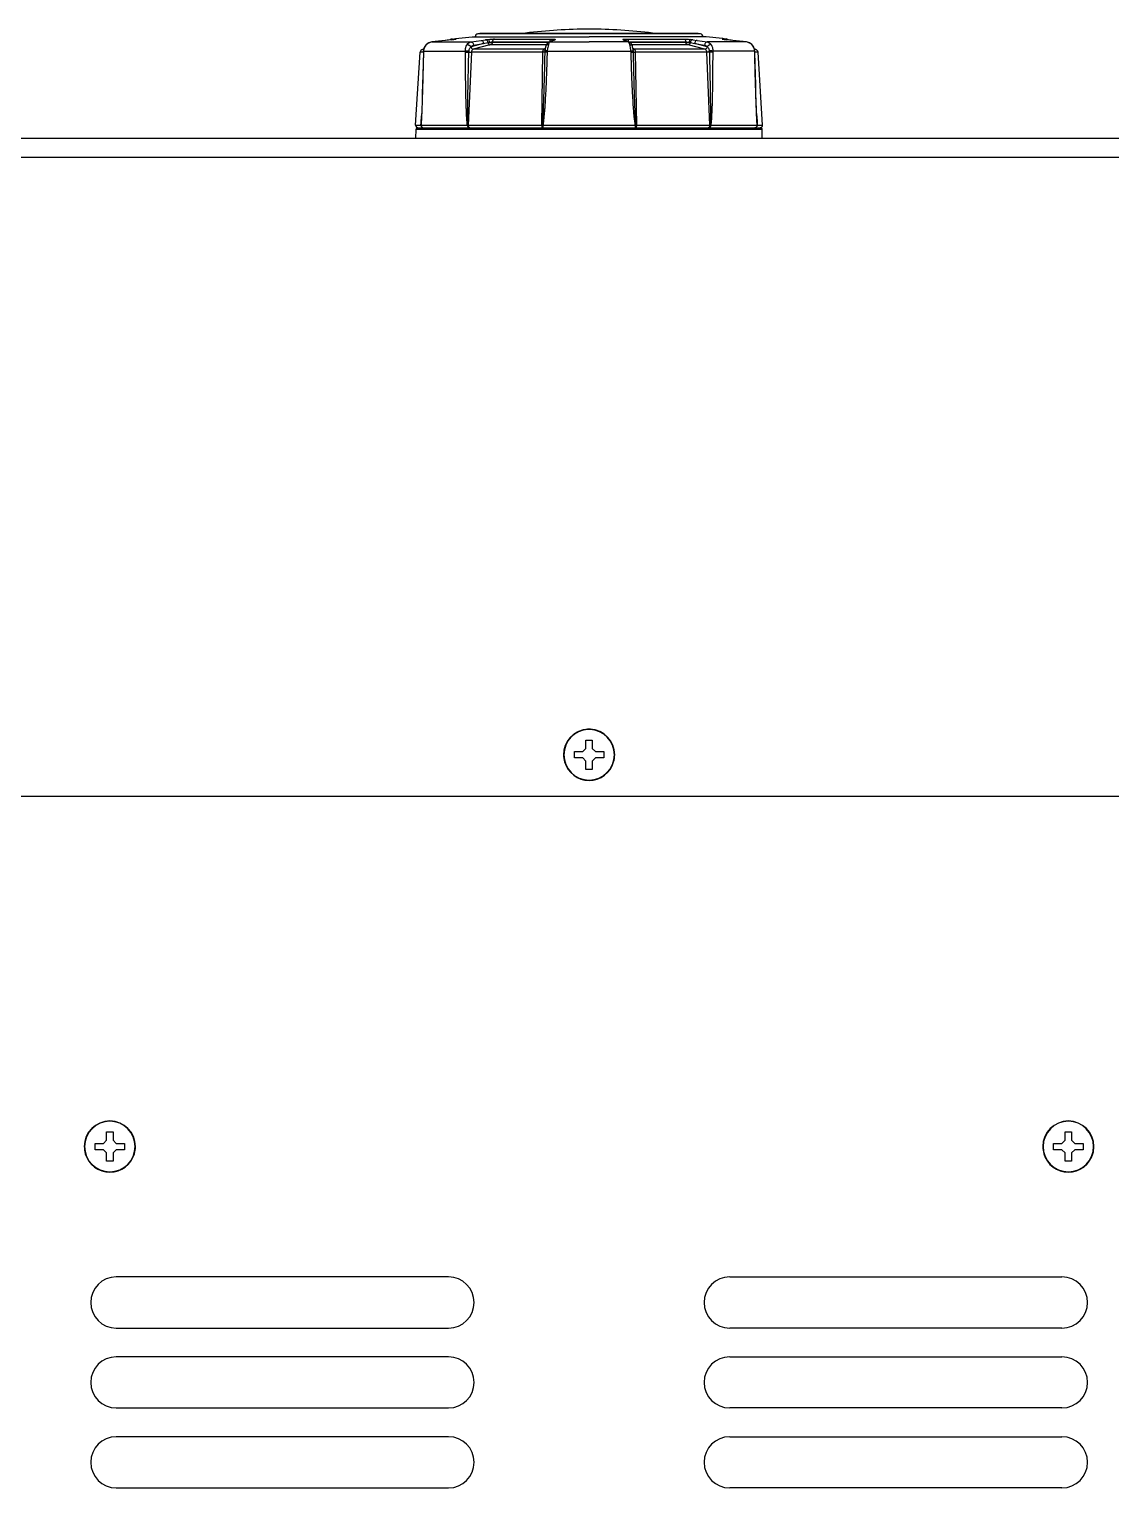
# Model space of a CAD drawing. Header units: millimetres. Extents: x -1584 to 3730, y -1918 to 2655.
# Drawn here: x 407.9 to 577.2, y 2405.6 to 2633.8 of the extents above; entities that cross this region are included whole.
import ezdxf

# ---------------------------------------------------------------- set-up
doc = ezdxf.new("R2010")
doc.units = ezdxf.units.MM
doc.header["$LTSCALE"] = 65.395
doc.layers.get('0').update_dxf_attribs({"linetype": 'CONTINUOUS'})
doc.layers.add('ASSI', color=7, linetype='CONTINUOUS')
doc.layers.add('GEOM', color=7, linetype='CONTINUOUS')

msp = doc.modelspace()

# ---------------------------------------------------------------- linework, layer by layer
at = {"linetype": 'Continuous'}
for p, q in [((495.06, 2522.59), (496.06, 2522.59)), ((495.06, 2522.32), (495.06, 2522.59)), ((495.06, 2521.81), (495.06, 2522.32)), ((496.06, 2522.59), (496.06, 2522.32)), ((496.06, 2522.32), (496.06, 2521.81)), ((493.26, 2520.29), (493.26, 2520.79)), ((493.26, 2520.79), (493.54, 2520.79)), ((493.26, 2519.79), (493.26, 2520.29)), ((493.54, 2519.79), (493.26, 2519.79)), ((493.54, 2520.79), (494.04, 2520.79)), ((494.04, 2519.79), (493.54, 2519.79)), ((494.04, 2520.79), (494.56, 2520.79)), ((494.56, 2519.79), (494.04, 2519.79)), ((494.56, 2520.79), (495.06, 2521.29)), ((495.06, 2519.29), (494.56, 2519.79)), ((495.06, 2521.29), (495.06, 2521.81)), ((496.06, 2521.81), (496.06, 2521.29)), ((496.06, 2521.29), (496.56, 2520.79)), ((496.56, 2519.79), (496.06, 2519.29)), ((496.56, 2520.79), (497.08, 2520.79)), ((497.08, 2519.79), (496.56, 2519.79)), ((497.08, 2520.79), (497.58, 2520.79)), ((497.58, 2519.79), (497.08, 2519.79)), ((497.58, 2520.79), (497.86, 2520.79)), ((497.86, 2519.79), (497.58, 2519.79)), ((497.86, 2520.79), (497.86, 2520.29)), ((497.86, 2520.29), (497.86, 2519.79)), ((495.06, 2518.78), (495.06, 2519.29)), ((495.06, 2518.27), (495.06, 2518.78)), ((495.06, 2517.99), (495.06, 2518.27)), ((496.06, 2517.99), (495.06, 2517.99)), ((496.06, 2519.29), (496.06, 2518.78)), ((496.06, 2518.78), (496.06, 2518.27)), ((496.06, 2518.27), (496.06, 2517.99)), ((420.06, 2461.29), (421.06, 2461.29)), ((420.06, 2460.51), (420.06, 2461.29)), ((420.06, 2459.99), (420.06, 2460.51)), ((421.06, 2461.29), (421.06, 2460.51)), ((421.06, 2460.51), (421.06, 2459.99)), ((570.06, 2461.29), (571.06, 2461.29)), ((570.06, 2460.51), (570.06, 2461.29)), ((570.06, 2459.99), (570.06, 2460.51)), ((571.06, 2461.29), (571.06, 2460.51)), ((571.06, 2460.51), (571.06, 2459.99)), ((418.26, 2458.99), (418.26, 2459.49)), ((418.26, 2459.49), (419.04, 2459.49)), ((418.26, 2458.49), (418.26, 2458.99)), ((419.04, 2458.49), (418.26, 2458.49)), ((419.04, 2459.49), (419.56, 2459.49)), ((419.56, 2458.49), (419.04, 2458.49)), ((419.56, 2459.49), (420.06, 2459.99)), ((420.06, 2457.99), (419.56, 2458.49)), ((420.06, 2457.48), (420.06, 2457.99)), ((421.06, 2459.99), (421.56, 2459.49)), ((421.56, 2458.49), (421.06, 2457.99)), ((421.06, 2457.99), (421.06, 2457.48)), ((421.56, 2459.49), (422.08, 2459.49)), ((422.08, 2458.49), (421.56, 2458.49)), ((422.08, 2459.49), (422.86, 2459.49)), ((422.86, 2458.49), (422.08, 2458.49)), ((422.86, 2459.49), (422.86, 2458.99)), ((422.86, 2458.99), (422.86, 2458.49)), ((568.26, 2458.99), (568.26, 2459.49)), ((568.26, 2459.49), (569.04, 2459.49)), ((568.26, 2458.49), (568.26, 2458.99)), ((569.04, 2458.49), (568.26, 2458.49)), ((569.04, 2459.49), (569.56, 2459.49)), ((569.56, 2458.49), (569.04, 2458.49)), ((569.56, 2459.49), (570.06, 2459.99)), ((570.06, 2457.99), (569.56, 2458.49)), ((570.06, 2457.48), (570.06, 2457.99)), ((571.06, 2459.99), (571.56, 2459.49)), ((571.56, 2458.49), (571.06, 2457.99)), ((571.06, 2457.99), (571.06, 2457.48)), ((571.56, 2459.49), (572.08, 2459.49)), ((572.08, 2458.49), (571.56, 2458.49)), ((572.08, 2459.49), (572.86, 2459.49)), ((572.86, 2458.49), (572.08, 2458.49)), ((572.86, 2459.49), (572.86, 2458.99)), ((572.86, 2458.99), (572.86, 2458.49)), ((420.06, 2456.69), (420.06, 2457.48)), ((421.06, 2456.69), (420.06, 2456.69)), ((421.06, 2457.48), (421.06, 2456.69)), ((570.06, 2456.69), (570.06, 2457.48)), ((571.06, 2456.69), (570.06, 2456.69)), ((571.06, 2457.48), (571.06, 2456.69))]:
    msp.add_line(p, q, dxfattribs=at)
at = {"layer": 'ASSI', "linetype": 'Continuous'}
for p, q in [((478.15, 2633.08), (478.46, 2633.12)), ((512.97, 2633.08), (512.65, 2633.12))]:
    msp.add_line(p, q, dxfattribs=at)
for centre, radius, start, end in [((495.56, 2553.82), 80, 90, 97.1336), ((495.56, 2553.82), 80, 82.8664, 90), ((495.56, 2520.29), 4, 92.25, 180), ((495.56, 2520.29), 4, 96.9231, 180), ((495.56, 2520.29), 3.95, 92.1565, 180), ((495.56, 2520.29), 4, 83.0769, 96.9231), ((495.56, 2520.29), 4, 87.75, 92.25), ((495.56, 2520.29), 3.95, 87.8435, 92.1565), ((495.56, 2520.29), 3.95, 0, 87.8435), ((495.56, 2520.29), 4, 0, 87.75), ((495.56, 2520.29), 4, 0, 83.0769), ((495.56, 2520.29), 4, 180, 196.2728), ((495.56, 2520.29), 4, 180, 196.2728), ((495.56, 2520.29), 4, 180, 196.3063), ((495.56, 2520.29), 3.95, 180, 360), ((495.56, 2520.29), 4, 343.7272, 360), ((495.56, 2520.29), 4, 343.7272, 360), ((495.56, 2520.29), 4, 343.6937, 360), ((495.56, 2520.29), 4, 196.2728, 343.7272), ((495.56, 2520.29), 4, 196.2728, 343.7272), ((495.56, 2520.29), 4, 196.3063, 343.6937), ((420.56, 2458.99), 4, 0, 180), ((420.56, 2458.99), 4, 0, 180), ((420.56, 2458.99), 4, 0, 180), ((420.56, 2458.99), 3.95, 0, 180), ((570.56, 2458.99), 4, 0, 180), ((570.56, 2458.99), 4, 0, 180), ((570.56, 2458.99), 4, 0, 180), ((570.56, 2458.99), 3.95, 0, 180), ((420.56, 2458.99), 4, 180, 196.2728), ((420.56, 2458.99), 4, 180, 196.3063), ((420.56, 2458.99), 3.95, 180, 360), ((420.56, 2458.99), 4, 343.7272, 360), ((420.56, 2458.99), 4, 343.6937, 360), ((570.56, 2458.99), 4, 180, 196.2728), ((570.56, 2458.99), 4, 180, 196.3063), ((570.56, 2458.99), 3.95, 180, 360), ((570.56, 2458.99), 4, 343.7272, 360), ((570.56, 2458.99), 4, 343.6937, 360), ((420.56, 2458.99), 4, 196.2728, 343.7272), ((420.56, 2458.99), 4, 196.3063, 343.6937), ((570.56, 2458.99), 4, 196.2728, 343.7272), ((570.56, 2458.99), 4, 196.3063, 343.6937)]:
    msp.add_arc(centre, radius, start, end, dxfattribs=at)
at = {"layer": 'GEOM', "linetype": 'Continuous'}
for p, q in [((470.48, 2631.67), (470.3, 2631.58)), ((473.06, 2632.07), (470.93, 2631.82)), ((473.07, 2632.07), (470.93, 2631.82)), ((470.93, 2631.82), (470.93, 2631.82)), ((470.93, 2631.82), (470.93, 2631.82)), ((470.93, 2631.82), (477.08, 2631.82)), ((473.06, 2632.07), (473.06, 2632.07)), ((473.07, 2632.07), (473.06, 2632.07)), ((474.01, 2632.17), (473.07, 2632.07)), ((474, 2632.17), (474, 2632.17)), ((474.01, 2632.17), (474, 2632.17)), ((474.1, 2632.28), (474.4, 2632.32)), ((474.1, 2632.28), (474.25, 2632.28)), ((474.25, 2632.28), (474.41, 2632.28)), ((474.41, 2632.22), (474.35, 2632.22)), ((474.4, 2632.32), (474.65, 2632.34)), ((474.41, 2632.28), (474.66, 2632.28)), ((474.43, 2632.23), (474.41, 2632.22)), ((474.43, 2632.23), (474.41, 2632.22)), ((474.43, 2632.23), (474.41, 2632.22)), ((474.41, 2632.22), (474.41, 2632.22)), ((474.65, 2632.26), (474.64, 2632.26)), ((474.65, 2632.34), (477.26, 2632.63)), ((474.66, 2632.28), (474.71, 2632.28)), ((477.08, 2631.82), (478.65, 2632.07)), ((479.04, 2631.57), (477.1, 2631.06)), ((477.26, 2632.63), (477.54, 2632.63)), ((477.48, 2631.32), (479.04, 2631.57)), ((477.54, 2632.63), (477.58, 2632.63)), ((477.58, 2632.63), (477.71, 2632.63)), ((477.71, 2632.63), (477.72, 2632.63)), ((477.72, 2632.63), (495.56, 2632.63)), ((478.36, 2633.08), (478.15, 2633.08)), ((478.46, 2633.08), (478.36, 2633.08)), ((478.46, 2633.12), (478.58, 2633.12)), ((478.67, 2633.12), (478.46, 2633.12)), ((478.58, 2633.08), (478.46, 2633.08)), ((478.79, 2633.12), (478.58, 2633.12)), ((478.58, 2633.12), (478.79, 2633.12)), ((478.63, 2633.08), (478.58, 2633.08)), ((478.73, 2633.08), (478.63, 2633.08)), ((478.65, 2632.07), (479.34, 2632.17)), ((478.73, 2633.12), (478.67, 2633.12)), ((478.78, 2633.12), (478.73, 2633.12)), ((478.78, 2633.08), (478.73, 2633.08)), ((495.56, 2633.12), (478.78, 2633.12)), ((495.56, 2633.08), (478.78, 2633.08)), ((495.56, 2633.12), (478.79, 2633.12)), ((478.79, 2633.12), (495.56, 2633.12)), ((479.04, 2631.57), (479.72, 2631.72)), ((480.42, 2631.82), (489.23, 2631.82)), ((480.42, 2631.82), (480.42, 2631.74)), ((489.16, 2631.74), (480.42, 2631.74)), ((480.73, 2632.28), (489.54, 2632.28)), ((489.39, 2631.86), (489.23, 2631.78)), ((489.41, 2631.82), (489.23, 2631.78)), ((489.23, 2631.82), (489.31, 2631.82)), ((489.23, 2631.78), (489.23, 2631.78)), ((489.8, 2632.03), (489.39, 2631.86)), ((489.7, 2631.94), (489.41, 2631.82)), ((489.41, 2631.82), (495.56, 2631.82)), ((489.81, 2631.99), (489.7, 2631.94)), ((489.98, 2632.07), (489.8, 2632.03)), ((489.87, 2632.06), (489.8, 2632.03)), ((489.8, 2632.03), (489.8, 2632.03)), ((489.98, 2632.07), (489.81, 2631.99)), ((489.97, 2632.1), (489.87, 2632.06)), ((490.23, 2632.17), (490.04, 2632.13)), ((490.04, 2632.13), (490.04, 2632.13)), ((495.56, 2633.12), (512.32, 2633.12)), ((512.32, 2633.12), (495.56, 2633.12)), ((512.34, 2633.12), (495.56, 2633.12)), ((512.34, 2633.08), (495.56, 2633.08)), ((513.4, 2632.63), (495.56, 2632.63)), ((501.71, 2631.82), (495.56, 2631.82)), ((500.89, 2632.17), (501.07, 2632.13)), ((501.15, 2632.1), (501.07, 2632.13)), ((501.07, 2632.13), (501.07, 2632.13)), ((501.14, 2632.07), (501.32, 2632.03)), ((501.3, 2631.99), (501.14, 2632.07)), ((501.42, 2631.94), (501.3, 2631.99)), ((501.72, 2631.86), (501.32, 2632.03)), ((501.32, 2632.03), (501.32, 2632.03)), ((501.71, 2631.82), (501.42, 2631.94)), ((501.57, 2632.28), (510.39, 2632.28)), ((501.71, 2631.82), (501.89, 2631.78)), ((501.89, 2631.78), (501.72, 2631.86)), ((501.81, 2631.82), (501.89, 2631.82)), ((501.89, 2631.82), (510.7, 2631.82)), ((501.89, 2631.78), (501.89, 2631.78)), ((510.7, 2631.74), (501.96, 2631.74)), ((510.7, 2631.74), (510.7, 2631.82)), ((511.39, 2631.72), (512.08, 2631.57)), ((511.78, 2632.17), (512.47, 2632.07)), ((512.08, 2631.57), (513.64, 2631.32)), ((514.02, 2631.06), (512.08, 2631.57)), ((512.32, 2633.12), (512.49, 2633.12)), ((512.53, 2633.12), (512.32, 2633.12)), ((512.38, 2633.12), (512.34, 2633.12)), ((512.38, 2633.08), (512.34, 2633.08)), ((512.44, 2633.12), (512.38, 2633.12)), ((512.49, 2633.08), (512.38, 2633.08)), ((512.65, 2633.12), (512.44, 2633.12)), ((512.47, 2632.07), (514.03, 2631.82)), ((512.49, 2633.12), (512.53, 2633.12)), ((512.53, 2633.08), (512.49, 2633.08)), ((512.65, 2633.12), (512.53, 2633.12)), ((512.65, 2633.08), (512.53, 2633.08)), ((512.97, 2633.08), (512.65, 2633.08)), ((513.41, 2632.63), (513.4, 2632.63)), ((513.54, 2632.63), (513.41, 2632.63)), ((513.58, 2632.63), (513.54, 2632.63)), ((513.86, 2632.63), (513.58, 2632.63)), ((516.41, 2632.35), (513.86, 2632.63)), ((520.18, 2631.82), (514.03, 2631.82)), ((516.4, 2632.28), (516.46, 2632.28)), ((516.47, 2632.34), (516.41, 2632.35)), ((516.46, 2632.28), (516.71, 2632.28)), ((516.47, 2632.26), (516.46, 2632.26)), ((516.72, 2632.32), (516.47, 2632.34)), ((516.55, 2632.25), (516.51, 2632.25)), ((516.53, 2632.25), (516.51, 2632.25)), ((516.61, 2632.24), (516.55, 2632.25)), ((516.69, 2632.23), (516.71, 2632.22)), ((516.7, 2632.22), (516.69, 2632.23)), ((516.71, 2632.28), (516.86, 2632.28)), ((516.78, 2632.21), (516.71, 2632.22)), ((516.71, 2632.22), (516.71, 2632.22)), ((517.02, 2632.28), (516.72, 2632.32)), ((516.86, 2632.28), (517.02, 2632.28)), ((517.11, 2632.17), (517.11, 2632.17)), ((517.11, 2632.17), (517.11, 2632.17)), ((518.05, 2632.07), (517.11, 2632.17)), ((518.05, 2632.07), (518.05, 2632.07)), ((520.19, 2631.82), (518.05, 2632.07)), ((518.05, 2632.07), (518.05, 2632.07)), ((520.18, 2631.82), (518.05, 2632.07)), ((520.18, 2631.82), (520.19, 2631.82)), ((520.19, 2631.82), (520.19, 2631.82)), ((521.04, 2631.4), (520.82, 2631.58)), ((468.41, 2618.82), (469.11, 2630.2)), ((469.52, 2630.2), (469.11, 2630.2)), ((469.52, 2630.67), (469.69, 2630.7)), ((469.68, 2630.67), (469.52, 2630.67)), ((469.62, 2630.2), (469.52, 2630.2)), ((469.63, 2630.37), (469.62, 2630.24)), ((469.62, 2630.24), (469.62, 2630.22)), ((469.62, 2630.22), (469.62, 2630.22)), ((469.64, 2630.21), (469.62, 2630.22)), ((469.63, 2630.41), (469.63, 2630.41)), ((469.63, 2630.41), (469.63, 2630.37)), ((469.65, 2630.39), (469.63, 2630.41)), ((469.65, 2630.39), (476.21, 2630.39)), ((469.85, 2631.09), (469.77, 2630.95)), ((470.08, 2631.4), (469.95, 2631.25)), ((470.09, 2631.42), (470.08, 2631.4)), ((470.1, 2631.41), (470.08, 2631.4)), ((470.08, 2631.4), (470.08, 2631.4)), ((477.14, 2630.2), (476.64, 2618.82)), ((488.33, 2630.2), (477.14, 2630.2)), ((480.05, 2631.35), (477.43, 2630.67)), ((488.43, 2630.67), (477.43, 2630.67)), ((488.86, 2631.37), (480.19, 2631.37)), ((488.15, 2618.82), (488.33, 2630.2)), ((488.43, 2630.67), (488.58, 2630.77)), ((488.58, 2630.77), (488.61, 2630.79)), ((488.61, 2630.79), (488.66, 2630.83)), ((488.67, 2630.66), (488.63, 2630.46)), ((488.65, 2630.73), (488.65, 2630.73)), ((488.66, 2630.83), (488.71, 2630.87)), ((488.67, 2630.66), (488.67, 2630.66)), ((488.79, 2631.18), (488.79, 2631.18)), ((489, 2630.39), (502.12, 2630.39)), ((510.92, 2631.37), (502.26, 2631.37)), ((502.33, 2631.18), (502.33, 2631.18)), ((502.4, 2630.87), (502.44, 2630.84)), ((502.42, 2630.78), (502.41, 2630.8)), ((502.42, 2630.78), (502.42, 2630.8)), ((502.43, 2630.77), (502.42, 2630.78)), ((502.47, 2630.73), (502.42, 2630.78)), ((502.45, 2630.66), (502.43, 2630.77)), ((502.44, 2630.84), (502.51, 2630.79)), ((502.45, 2630.66), (502.45, 2630.66)), ((502.48, 2630.46), (502.45, 2630.66)), ((502.47, 2630.73), (502.47, 2630.73)), ((502.51, 2630.79), (502.53, 2630.77)), ((502.53, 2630.77), (502.68, 2630.67)), ((513.69, 2630.67), (502.68, 2630.67)), ((502.78, 2630.2), (502.96, 2618.82)), ((513.98, 2630.2), (502.78, 2630.2)), ((513.69, 2630.67), (511.07, 2631.35)), ((514.47, 2618.82), (513.98, 2630.2)), ((521.47, 2630.39), (514.91, 2630.39)), ((521.04, 2631.4), (521.02, 2631.42)), ((521.02, 2631.41), (521.04, 2631.4)), ((521.04, 2631.4), (521.04, 2631.4)), ((521.18, 2631.24), (521.04, 2631.4)), ((521.04, 2631.4), (521.04, 2631.4)), ((521.27, 2631.09), (521.17, 2631.24)), ((521.43, 2630.7), (521.4, 2630.78)), ((521.6, 2630.67), (521.43, 2630.7)), ((521.6, 2630.67), (521.44, 2630.67)), ((521.47, 2630.39), (521.48, 2630.41)), ((521.47, 2630.21), (521.49, 2630.22)), ((521.49, 2630.39), (521.48, 2630.41)), ((521.48, 2630.41), (521.48, 2630.41)), ((521.49, 2630.36), (521.49, 2630.39)), ((521.49, 2630.22), (521.49, 2630.36)), ((521.49, 2630.22), (521.49, 2630.22)), ((521.63, 2630.2), (521.49, 2630.2)), ((522.01, 2630.2), (521.63, 2630.2)), ((522.7, 2618.82), (522.01, 2630.2)), ((469.26, 2619.17), (469.32, 2620.26)), ((521.79, 2620.26), (521.86, 2619.17)), ((468.41, 2618.82), (469.24, 2618.82)), ((468.45, 2616.74), (468.48, 2618.2)), ((468.48, 2618.2), (495.56, 2618.2)), ((468.68, 2618.39), (468.81, 2618.39)), ((468.68, 2618.39), (468.81, 2618.39)), ((468.81, 2618.39), (468.84, 2618.39)), ((468.81, 2618.39), (468.84, 2618.39)), ((468.84, 2618.39), (469.63, 2618.39)), ((468.84, 2618.39), (469.63, 2618.39)), ((469.24, 2618.82), (469.26, 2619.17)), ((469.26, 2618.8), (476.51, 2618.8)), ((469.63, 2618.39), (469.65, 2618.39)), ((469.63, 2618.39), (469.65, 2618.39)), ((469.65, 2618.39), (469.65, 2618.39)), ((469.65, 2618.39), (476.79, 2618.39)), ((469.65, 2618.39), (469.65, 2618.39)), ((469.65, 2618.39), (476.79, 2618.39)), ((476.64, 2618.82), (488.15, 2618.82)), ((476.79, 2618.39), (476.81, 2618.39)), ((476.79, 2618.39), (476.81, 2618.39)), ((476.81, 2618.39), (476.92, 2618.39)), ((476.81, 2618.39), (476.92, 2618.39)), ((476.92, 2618.39), (488.26, 2618.39)), ((476.92, 2618.39), (477.58, 2618.39)), ((477.58, 2618.39), (477.71, 2618.39)), ((477.71, 2618.39), (488.11, 2618.39)), ((488.11, 2618.39), (488.26, 2618.39)), ((488.26, 2618.39), (488.4, 2618.39)), ((488.26, 2618.39), (488.4, 2618.39)), ((488.31, 2618.8), (502.81, 2618.8)), ((488.4, 2618.39), (488.42, 2618.39)), ((488.4, 2618.39), (488.42, 2618.39)), ((488.42, 2618.39), (502.7, 2618.39)), ((488.42, 2618.39), (494.11, 2618.39)), ((494.11, 2618.39), (495.56, 2618.39)), ((495.56, 2618.39), (497.01, 2618.39)), ((495.56, 2618.2), (522.64, 2618.2)), ((497.01, 2618.39), (502.7, 2618.39)), ((502.7, 2618.39), (502.72, 2618.39)), ((502.7, 2618.39), (502.72, 2618.39)), ((502.72, 2618.39), (502.86, 2618.39)), ((502.72, 2618.39), (502.86, 2618.39)), ((502.86, 2618.39), (514.19, 2618.39)), ((502.86, 2618.39), (503.01, 2618.39)), ((502.96, 2618.82), (514.47, 2618.82)), ((503.01, 2618.39), (513.41, 2618.39)), ((513.41, 2618.39), (513.54, 2618.39)), ((513.54, 2618.39), (514.19, 2618.39)), ((514.19, 2618.39), (514.31, 2618.39)), ((514.19, 2618.39), (514.31, 2618.39)), ((514.31, 2618.39), (514.32, 2618.39)), ((514.31, 2618.39), (514.32, 2618.39)), ((514.32, 2618.39), (521.47, 2618.39)), ((514.32, 2618.39), (521.47, 2618.39)), ((514.6, 2618.8), (521.85, 2618.8)), ((521.47, 2618.39), (521.47, 2618.39)), ((521.47, 2618.39), (521.49, 2618.39)), ((521.47, 2618.39), (521.47, 2618.39)), ((521.47, 2618.39), (521.49, 2618.39)), ((521.49, 2618.39), (522.07, 2618.39)), ((521.49, 2618.39), (522.07, 2618.39)), ((521.86, 2619.17), (521.88, 2618.82)), ((521.88, 2618.82), (522.7, 2618.82)), ((522.07, 2618.39), (522.27, 2618.39)), ((522.07, 2618.39), (522.27, 2618.39)), ((522.27, 2618.39), (522.31, 2618.39)), ((522.27, 2618.39), (522.31, 2618.39)), ((522.31, 2618.39), (522.39, 2618.39)), ((522.31, 2618.39), (522.44, 2618.39)), ((522.39, 2618.39), (522.35, 2618.39)), ((522.66, 2616.74), (522.64, 2618.2)), ((731.34, 2616.74), (259.78, 2616.74)), ((731.34, 2613.76), (259.78, 2613.76)), ((137.4, 2513.79), (853.72, 2513.79)), ((473.56, 2438.59), (421.56, 2438.59)), ((517.56, 2438.59), (569.56, 2438.59)), ((421.56, 2430.59), (473.56, 2430.59)), ((569.56, 2430.59), (517.56, 2430.59)), ((473.56, 2426.09), (421.56, 2426.09)), ((517.56, 2426.09), (569.56, 2426.09)), ((421.56, 2418.09), (473.56, 2418.09)), ((569.56, 2418.09), (517.56, 2418.09)), ((473.56, 2413.59), (421.56, 2413.59)), ((517.56, 2413.59), (569.56, 2413.59)), ((421.56, 2405.59), (473.56, 2405.59)), ((569.56, 2405.59), (517.56, 2405.59))]:
    msp.add_line(p, q, dxfattribs=at)
for points in [[(470.93, 2631.82), (470.67, 2631.76), (470.3, 2631.59), (470.09, 2631.42)], [(474, 2632.17), (473.74, 2632.14), (473.35, 2632.1), (473.06, 2632.07)], [(474.35, 2632.22), (474.11, 2632.19), (474, 2632.17)], [(474.57, 2632.25), (474.51, 2632.24), (474.44, 2632.23), (474.43, 2632.23)], [(474.66, 2632.26), (474.66, 2632.26), (474.64, 2632.26), (474.61, 2632.25), (474.57, 2632.25)], [(474.64, 2632.26), (474.63, 2632.26), (474.62, 2632.26)], [(474.65, 2632.26), (474.66, 2632.26), (474.66, 2632.26)], [(489.23, 2631.78), (489.06, 2631.68), (488.93, 2631.52), (488.84, 2631.33), (488.79, 2631.18)], [(490.04, 2632.13), (489.97, 2632.1), (489.97, 2632.1)], [(501.32, 2632.03), (501.25, 2632.06), (501.15, 2632.1)], [(502.33, 2631.18), (502.28, 2631.33), (502.19, 2631.51), (502.06, 2631.67), (501.89, 2631.78)], [(516.51, 2632.25), (516.48, 2632.26), (516.46, 2632.26)], [(516.71, 2632.22), (516.68, 2632.23), (516.61, 2632.24)], [(517.11, 2632.17), (517.02, 2632.18), (516.78, 2632.21)], [(518.05, 2632.07), (517.78, 2632.1), (517.39, 2632.14), (517.11, 2632.17)], [(521.02, 2631.42), (520.83, 2631.58), (520.46, 2631.76), (520.19, 2631.82)], [(520.82, 2631.58), (520.82, 2631.59), (520.64, 2631.67)], [(469.62, 2630.22), (469.58, 2628.38), (469.53, 2626.67), (469.49, 2625.15), (469.45, 2623.76), (469.41, 2622.48), (469.36, 2621.26), (469.32, 2620.07), (469.27, 2619.17)], [(469.95, 2631.25), (469.77, 2630.95), (469.66, 2630.63), (469.63, 2630.41)], [(469.77, 2630.95), (469.77, 2630.94), (469.71, 2630.78)], [(488.69, 2630.78), (488.66, 2630.75), (488.65, 2630.73)], [(488.69, 2630.77), (488.69, 2630.77), (488.67, 2630.66)], [(488.79, 2631.18), (488.75, 2631.03), (488.69, 2630.77)], [(488.7, 2630.77), (488.71, 2630.79), (488.7, 2630.79), (488.69, 2630.78)], [(502.42, 2630.8), (502.37, 2631.03), (502.33, 2631.18)], [(521.17, 2631.24), (521.17, 2631.25), (521.04, 2631.4)], [(521.48, 2630.41), (521.46, 2630.62), (521.35, 2630.94), (521.18, 2631.24)], [(521.35, 2630.95), (521.35, 2630.95), (521.27, 2631.09)], [(521.85, 2619.17), (521.8, 2620.07), (521.75, 2621.26), (521.71, 2622.47), (521.67, 2623.76), (521.63, 2625.14), (521.58, 2626.67), (521.54, 2628.38), (521.49, 2630.22)]]:
    msp.add_lwpolyline(points, dxfattribs=at)
for centre, radius, start, end in [((471.12, 2630.4), 1.43, 122.8366, 135.3918), ((471.1, 2630.43), 1.4, 109.0707, 122.796), ((471.09, 2630.45), 1.38, 96.6125, 109.0187), ((474.16, 2631.79), 0.5, 116.3525, 132.3729), ((474.16, 2631.79), 0.5, 96.339, 116.3525), ((471.18, 2656.78), 24.77, 276.5501, 277.0696), ((472.17, 2648.89), 16.81, 277.0371, 277.662), ((474.77, 2631.81), 0.476, 96.582, 109.1746), ((478.21, 2632.58), 0.5, 97, 173.8665), ((480.52, 2678.54), 46.8, 269.2737, 269.8709), ((476.46, 2663.58), 34.29, 293.22, 293.4477), ((476.78, 2662.85), 33.5, 293.4491, 293.6811), ((514.34, 2662.85), 33.5, 246.3189, 246.5509), ((514.66, 2663.58), 34.29, 246.5523, 246.78), ((510.53, 2686.52), 54.78, 270.1727, 270.6829), ((512.91, 2632.58), 0.5, 6.1335, 83), ((516.35, 2631.81), 0.476, 70.8506, 83.4182), ((518.95, 2648.91), 16.83, 262.3474, 262.7373), ((519.98, 2657.17), 25.16, 262.7731, 263.4402), ((516.96, 2631.79), 0.5, 63.6475, 83.661), ((516.96, 2631.79), 0.5, 47.6271, 63.6475), ((520.02, 2630.45), 1.38, 70.7112, 83.3865), ((520.02, 2630.43), 1.4, 56.9827, 70.6584), ((520, 2630.4), 1.43, 44.6086, 56.9445), ((469.61, 2630.17), 0.5, 100.5, 176.5), ((473.43, 2630.12), 3.78, 177.3126, 178.5793), ((471.15, 2630.31), 1.5, 176.4608, 177.2024), ((474.69, 2630.06), 5.05, 176.2715, 177.2923), ((471.16, 2630.36), 1.49, 135.3886, 136.0392), ((478.67, 2630.16), 1.94, 171.1461, 178.2413), ((477.22, 2630.6), 0.477, 104.687, 107.496), ((488.44, 2631.03), 0.36, 293.3953, 302.5576), ((490.83, 2630.17), 2.22, 172.701, 178.8839), ((488.44, 2631.03), 0.362, 302.5557, 305.6099), ((502.68, 2631.03), 0.362, 234.3906, 237.3393), ((500.29, 2630.18), 2.21, 1.1093, 7.3062), ((502.68, 2631.03), 0.36, 237.3375, 246.6044), ((513.9, 2630.6), 0.477, 72.5045, 75.3145), ((512.45, 2630.16), 1.93, 1.7515, 8.862), ((519.95, 2630.36), 1.5, 43.9553, 44.6058), ((519.97, 2630.31), 1.5, 2.798, 3.5434), ((516.36, 2630.06), 5.11, 2.757, 3.7233), ((517.69, 2630.12), 3.79, 1.4209, 2.7431), ((521.51, 2630.17), 0.5, 3.5, 79.5), ((468.81, 2618.79), 0.4, 176.5, 232.6), ((468.68, 2618.19), 0.2, 90, 179.16), ((468.81, 2618.79), 0.4, 232.6, 251.3), ((468.81, 2618.79), 0.4, 251.3, 270), ((421.94, 2621.9), 47.41, 356.2749, 356.6463), ((469.65, 2618.76), 0.369, 266.1248, 269.9928), ((476.65, 2614.51), 4.31, 90.0975, 90.8485), ((476.81, 2618.52), 0.122, 263.6083, 269.9812), ((476.94, 2618.63), 0.238, 238.2278, 239.9982), ((488.15, 2613.35), 5.47, 89.2508, 89.9608), ((490.07, 2628.61), 9.96, 259.2993, 259.8157), ((501.07, 2628.46), 9.81, 280.18, 280.7042), ((502.97, 2613.35), 5.47, 90.0395, 90.7491), ((514.18, 2618.63), 0.238, 300.0018, 301.7723), ((514.31, 2618.52), 0.122, 270.0198, 276.3934), ((514.47, 2614.51), 4.31, 89.1514, 89.9029), ((521.47, 2618.76), 0.369, 270.0072, 273.8752), ((569.18, 2621.9), 47.42, 183.3537, 183.725), ((522.31, 2618.79), 0.4, 270, 288.7), ((522.31, 2618.79), 0.4, 288.7, 307.4), ((522.44, 2618.19), 0.2, 0.84, 90), ((522.31, 2618.79), 0.4, 307.4, 3.5), ((421.56, 2434.59), 4, 90, 270), ((473.56, 2434.59), 4, 270, 90), ((517.56, 2434.59), 4, 90, 270), ((569.56, 2434.59), 4, 270, 90), ((421.56, 2422.09), 4, 90, 270), ((473.56, 2422.09), 4, 270, 90), ((517.56, 2422.09), 4, 90, 270), ((569.56, 2422.09), 4, 270, 90), ((421.56, 2409.59), 4, 90, 270), ((473.56, 2409.59), 4, 270, 90), ((517.56, 2409.59), 4, 90, 270), ((569.56, 2409.59), 4, 270, 90)]:
    msp.add_arc(centre, radius, start, end, dxfattribs=at)
for points, knots in [([(474.59, 2632.25), (474.58, 2632.25), (474.53, 2632.24), (474.47, 2632.23), (474.43, 2632.23)], [0, 0, 0, 0, 0.219655, 1, 1, 1, 1]), ([(474.71, 2632.28), (474.72, 2632.28), (474.73, 2632.28), (474.74, 2632.28), (474.74, 2632.28), (474.74, 2632.28), (474.74, 2632.28), (474.73, 2632.27), (474.71, 2632.27), (474.66, 2632.26), (474.62, 2632.25), (474.59, 2632.25)], [0, 0, 0, 0, 0.10285, 0.153298, 0.161662, 0.174073, 0.198759, 0.236512, 0.35136, 0.518054, 1, 1, 1, 1]), ([(476.47, 2631.41), (476.54, 2631.52), (476.72, 2631.7), (476.97, 2631.8), (477.08, 2631.82)], [0, 0, 0, 0, 0.525725, 1, 1, 1, 1]), ([(477.08, 2631.82), (477.13, 2631.82), (477.23, 2631.79), (477.36, 2631.68), (477.44, 2631.51), (477.47, 2631.39), (477.48, 2631.32)], [0, 0, 0, 0, 0.208918, 0.44739, 0.716074, 1, 1, 1, 1]), ([(478.65, 2632.07), (478.69, 2632.07), (478.8, 2632.03), (478.92, 2631.92), (479.01, 2631.76), (479.03, 2631.63), (479.04, 2631.57)], [0, 0, 0, 0, 0.208913, 0.44738, 0.716066, 1, 1, 1, 1]), ([(479.34, 2632.17), (479.37, 2632.18), (479.5, 2632.2), (479.64, 2632.21), (479.75, 2632.23)], [0, 0, 0, 0, 0.221333, 1, 1, 1, 1]), ([(479.34, 2632.17), (479.38, 2632.17), (479.48, 2632.15), (479.6, 2632.04), (479.68, 2631.89), (479.72, 2631.78), (479.72, 2631.72)], [0, 0, 0, 0, 0.209316, 0.446873, 0.714616, 1, 1, 1, 1]), ([(479.72, 2631.72), (479.74, 2631.72), (479.81, 2631.73), (479.88, 2631.74), (479.93, 2631.74)], [0, 0, 0, 0, 0.221368, 1, 1, 1, 1]), ([(479.72, 2631.72), (479.73, 2631.67), (479.76, 2631.57), (479.86, 2631.43), (479.98, 2631.35), (480.05, 2631.35)], [0, 0, 0, 0, 0.284939, 0.55567, 1, 1, 1, 1]), ([(479.75, 2632.23), (479.92, 2632.24), (480.25, 2632.27), (480.58, 2632.28), (480.73, 2632.28)], [0, 0, 0, 0, 0.532271, 1, 1, 1, 1]), ([(479.75, 2632.23), (479.77, 2632.22), (479.82, 2632.17), (479.89, 2632.01), (479.92, 2631.86), (479.93, 2631.74)], [0, 0, 0, 0, 0.133284, 0.356551, 1, 1, 1, 1]), ([(479.93, 2631.74), (480.02, 2631.77), (480.18, 2631.8), (480.34, 2631.82), (480.42, 2631.82)], [0, 0, 0, 0, 0.531491, 1, 1, 1, 1]), ([(480.42, 2631.74), (480.41, 2631.66), (480.38, 2631.5), (480.26, 2631.39), (480.19, 2631.37)], [0, 0, 0, 0, 0.552798, 1, 1, 1, 1]), ([(480.73, 2632.28), (480.69, 2632.28), (480.6, 2632.24), (480.51, 2632.13), (480.44, 2631.99), (480.42, 2631.88), (480.42, 2631.82)], [0, 0, 0, 0, 0.20971, 0.446411, 0.713162, 1, 1, 1, 1]), ([(489.26, 2631.61), (489.25, 2631.6), (489.22, 2631.53), (489.2, 2631.46), (489.19, 2631.41)], [0, 0, 0, 0, 0.227568, 1, 1, 1, 1]), ([(489.32, 2631.74), (489.31, 2631.73), (489.29, 2631.69), (489.27, 2631.64), (489.26, 2631.61)], [0, 0, 0, 0, 0.222718, 1, 1, 1, 1]), ([(489.41, 2631.82), (489.4, 2631.82), (489.37, 2631.8), (489.34, 2631.76), (489.32, 2631.74)], [0, 0, 0, 0, 0.210871, 1, 1, 1, 1]), ([(489.54, 2632.28), (489.52, 2632.28), (489.49, 2632.23), (489.44, 2632.09), (489.43, 2631.96), (489.42, 2631.87)], [0, 0, 0, 0, 0.138503, 0.359386, 1, 1, 1, 1]), ([(489.54, 2632.28), (489.62, 2632.28), (489.77, 2632.28), (489.97, 2632.27), (490.12, 2632.25), (490.21, 2632.24), (490.24, 2632.23)], [0, 0, 0, 0, 0.34572, 0.639475, 0.861853, 1, 1, 1, 1]), ([(490.24, 2632.23), (490.24, 2632.22), (490.26, 2632.22), (490.27, 2632.19), (490.24, 2632.18), (490.23, 2632.17)], [0, 0, 0, 0, 0.300296, 0.477964, 1, 1, 1, 1]), ([(500.89, 2632.17), (500.87, 2632.18), (500.85, 2632.19), (500.86, 2632.22), (500.87, 2632.22), (500.88, 2632.23)], [0, 0, 0, 0, 0.522042, 0.699407, 1, 1, 1, 1]), ([(500.88, 2632.23), (500.91, 2632.24), (500.99, 2632.25), (501.14, 2632.27), (501.34, 2632.28), (501.49, 2632.28), (501.57, 2632.28)], [0, 0, 0, 0, 0.138154, 0.36053, 0.654278, 1, 1, 1, 1]), ([(501.57, 2632.28), (501.59, 2632.28), (501.63, 2632.23), (501.68, 2632.09), (501.69, 2631.96), (501.7, 2631.87)], [0, 0, 0, 0, 0.138503, 0.359386, 1, 1, 1, 1]), ([(501.79, 2631.75), (501.78, 2631.76), (501.76, 2631.79), (501.73, 2631.81), (501.71, 2631.82)], [0, 0, 0, 0, 0.290254, 1, 1, 1, 1]), ([(501.86, 2631.61), (501.86, 2631.62), (501.84, 2631.67), (501.81, 2631.72), (501.79, 2631.75)], [0, 0, 0, 0, 0.282175, 1, 1, 1, 1]), ([(501.93, 2631.41), (501.92, 2631.43), (501.9, 2631.5), (501.88, 2631.56), (501.86, 2631.61)], [0, 0, 0, 0, 0.271921, 1, 1, 1, 1]), ([(510.39, 2632.28), (510.43, 2632.28), (510.51, 2632.24), (510.61, 2632.13), (510.68, 2631.99), (510.69, 2631.88), (510.7, 2631.82)], [0, 0, 0, 0, 0.20971, 0.446411, 0.713162, 1, 1, 1, 1]), ([(510.39, 2632.28), (510.54, 2632.28), (510.87, 2632.27), (511.2, 2632.24), (511.37, 2632.23)], [0, 0, 0, 0, 0.467727, 1, 1, 1, 1]), ([(510.7, 2631.82), (510.77, 2631.82), (510.94, 2631.8), (511.1, 2631.77), (511.19, 2631.74)], [0, 0, 0, 0, 0.468508, 1, 1, 1, 1]), ([(510.7, 2631.74), (510.7, 2631.66), (510.74, 2631.5), (510.86, 2631.39), (510.92, 2631.37)], [0, 0, 0, 0, 0.552797, 1, 1, 1, 1]), ([(511.39, 2631.72), (511.38, 2631.67), (511.35, 2631.57), (511.26, 2631.43), (511.14, 2631.35), (511.07, 2631.35)], [0, 0, 0, 0, 0.284941, 0.555671, 1, 1, 1, 1]), ([(511.37, 2632.23), (511.35, 2632.22), (511.3, 2632.17), (511.23, 2632.01), (511.2, 2631.86), (511.19, 2631.74)], [0, 0, 0, 0, 0.133273, 0.356543, 1, 1, 1, 1]), ([(511.19, 2631.74), (511.21, 2631.74), (511.28, 2631.73), (511.34, 2631.72), (511.39, 2631.72)], [0, 0, 0, 0, 0.274718, 1, 1, 1, 1]), ([(511.37, 2632.23), (511.41, 2632.22), (511.54, 2632.21), (511.68, 2632.19), (511.78, 2632.17)], [0, 0, 0, 0, 0.274731, 1, 1, 1, 1]), ([(511.78, 2632.17), (511.74, 2632.17), (511.64, 2632.15), (511.52, 2632.04), (511.43, 2631.89), (511.4, 2631.78), (511.39, 2631.72)], [0, 0, 0, 0, 0.209294, 0.446849, 0.714601, 1, 1, 1, 1]), ([(512.47, 2632.07), (512.42, 2632.07), (512.32, 2632.03), (512.2, 2631.92), (512.11, 2631.76), (512.08, 2631.63), (512.08, 2631.57)], [0, 0, 0, 0, 0.208913, 0.44738, 0.716066, 1, 1, 1, 1]), ([(514.03, 2631.82), (513.99, 2631.82), (513.88, 2631.79), (513.76, 2631.68), (513.67, 2631.51), (513.65, 2631.39), (513.64, 2631.32)], [0, 0, 0, 0, 0.208918, 0.447389, 0.716072, 1, 1, 1, 1]), ([(514.03, 2631.82), (514.15, 2631.8), (514.39, 2631.7), (514.57, 2631.52), (514.65, 2631.41)], [0, 0, 0, 0, 0.474275, 1, 1, 1, 1]), ([(516.52, 2632.25), (516.49, 2632.25), (516.46, 2632.26), (516.41, 2632.27), (516.39, 2632.27), (516.38, 2632.28), (516.38, 2632.28), (516.37, 2632.28), (516.38, 2632.28), (516.39, 2632.28), (516.4, 2632.28), (516.4, 2632.28)], [0, 0, 0, 0, 0.48193, 0.648654, 0.763544, 0.801318, 0.826024, 0.838448, 0.8468, 0.897207, 1, 1, 1, 1]), ([(516.69, 2632.23), (516.68, 2632.23), (516.62, 2632.24), (516.56, 2632.24), (516.52, 2632.25)], [0, 0, 0, 0, 0.278952, 1, 1, 1, 1]), ([(469.64, 2630.21), (469.62, 2629.31), (469.57, 2627.49), (469.5, 2624.77), (469.43, 2622.51), (469.36, 2620.7), (469.32, 2619.8), (469.3, 2619.34)], [0, 0, 0, 0, 0.250268, 0.500476, 0.750544, 0.87544, 1, 1, 1, 1]), ([(470.09, 2631.4), (469.96, 2631.27), (469.75, 2630.95), (469.66, 2630.59), (469.65, 2630.41)], [0, 0, 0, 0, 0.498775, 1, 1, 1, 1]), ([(476.21, 2630.39), (476.2, 2630.57), (476.22, 2630.93), (476.37, 2631.27), (476.47, 2631.41)], [0, 0, 0, 0, 0.518698, 1, 1, 1, 1]), ([(476.21, 2630.39), (476.29, 2630.41), (476.48, 2630.44), (476.66, 2630.45), (476.76, 2630.46)], [0, 0, 0, 0, 0.469986, 1, 1, 1, 1]), ([(476.22, 2630.21), (476.26, 2630.22), (476.43, 2630.22), (476.6, 2630.22), (476.73, 2630.22)], [0, 0, 0, 0, 0.21354, 1, 1, 1, 1]), ([(476.51, 2618.8), (476.48, 2619.04), (476.44, 2619.51), (476.39, 2620.22), (476.36, 2620.93), (476.33, 2621.88), (476.29, 2623.07), (476.26, 2624.5), (476.24, 2625.93), (476.23, 2627.83), (476.22, 2629.26), (476.22, 2630.21)], [0, 0, 0, 0, 0.062088, 0.124439, 0.186872, 0.249349, 0.374371, 0.499448, 0.624558, 0.74969, 1, 1, 1, 1]), ([(476.47, 2631.41), (476.52, 2631.41), (476.63, 2631.39), (476.85, 2631.29), (477, 2631.16), (477.07, 2631.05)], [0, 0, 0, 0, 0.216987, 0.475007, 1, 1, 1, 1]), ([(476.59, 2618.82), (476.58, 2619.06), (476.57, 2619.53), (476.57, 2620.48), (476.58, 2621.67), (476.59, 2623.09), (476.62, 2624.99), (476.67, 2627.37), (476.71, 2629.27), (476.73, 2630.22)], [0, 0, 0, 0, 0.06237, 0.124817, 0.249778, 0.374779, 0.499801, 0.749884, 1, 1, 1, 1]), ([(476.73, 2630.22), (476.77, 2630.22), (476.9, 2630.21), (477.04, 2630.2), (477.14, 2630.2)], [0, 0, 0, 0, 0.264406, 1, 1, 1, 1]), ([(476.76, 2630.46), (476.77, 2630.52), (476.82, 2630.74), (476.94, 2630.95), (477.07, 2631.05)], [0, 0, 0, 0, 0.274819, 1, 1, 1, 1]), ([(477.07, 2631.05), (477.12, 2631.12), (477.24, 2631.24), (477.4, 2631.31), (477.48, 2631.32)], [0, 0, 0, 0, 0.526322, 1, 1, 1, 1]), ([(477.1, 2631.06), (477.1, 2631.01), (477.13, 2630.91), (477.22, 2630.75), (477.35, 2630.67), (477.43, 2630.67)], [0, 0, 0, 0, 0.283818, 0.555881, 1, 1, 1, 1]), ([(477.43, 2630.67), (477.35, 2630.64), (477.19, 2630.5), (477.14, 2630.31), (477.14, 2630.2)], [0, 0, 0, 0, 0.45173, 1, 1, 1, 1]), ([(480.19, 2631.37), (480.18, 2631.37), (480.13, 2631.37), (480.09, 2631.36), (480.05, 2631.35)], [0, 0, 0, 0, 0.232407, 1, 1, 1, 1]), ([(488.62, 2630.22), (488.6, 2629.27), (488.56, 2627.37), (488.49, 2624.99), (488.43, 2623.09), (488.38, 2621.67), (488.33, 2620.48), (488.28, 2619.53), (488.25, 2619.06), (488.22, 2618.82)], [0, 0, 0, 0, 0.249972, 0.499954, 0.624952, 0.749955, 0.874968, 0.937481, 1, 1, 1, 1]), ([(488.98, 2630.21), (488.96, 2629.26), (488.92, 2627.83), (488.85, 2625.93), (488.78, 2624.5), (488.71, 2623.07), (488.64, 2621.88), (488.57, 2620.93), (488.5, 2620.22), (488.43, 2619.51), (488.36, 2619.04), (488.31, 2618.8)], [0, 0, 0, 0, 0.250001, 0.375004, 0.50001, 0.625017, 0.750025, 0.81253, 0.875034, 0.937534, 1, 1, 1, 1]), ([(488.33, 2630.2), (488.33, 2630.26), (488.34, 2630.36), (488.36, 2630.5), (488.39, 2630.6), (488.42, 2630.65), (488.43, 2630.67)], [0, 0, 0, 0, 0.335952, 0.63126, 0.857713, 1, 1, 1, 1]), ([(488.62, 2630.22), (488.6, 2630.22), (488.57, 2630.21), (488.48, 2630.21), (488.39, 2630.2), (488.33, 2630.2)], [0, 0, 0, 0, 0.130387, 0.351894, 1, 1, 1, 1]), ([(488.98, 2630.21), (488.9, 2630.22), (488.78, 2630.22), (488.66, 2630.22), (488.62, 2630.22)], [0, 0, 0, 0, 0.649403, 1, 1, 1, 1]), ([(489, 2630.39), (488.92, 2630.4), (488.81, 2630.42), (488.69, 2630.44), (488.65, 2630.45), (488.63, 2630.46)], [0, 0, 0, 0, 0.672206, 0.889603, 1, 1, 1, 1]), ([(489.19, 2631.41), (489.14, 2631.41), (489.05, 2631.4), (488.93, 2631.36), (488.84, 2631.28), (488.8, 2631.22), (488.79, 2631.18)], [0, 0, 0, 0, 0.288104, 0.550601, 0.784654, 1, 1, 1, 1]), ([(489.19, 2631.41), (489.15, 2631.26), (489.08, 2630.92), (489.02, 2630.57), (489, 2630.39)], [0, 0, 0, 0, 0.461552, 1, 1, 1, 1]), ([(501.93, 2631.41), (501.97, 2631.41), (502.06, 2631.4), (502.19, 2631.36), (502.28, 2631.28), (502.32, 2631.22), (502.33, 2631.18)], [0, 0, 0, 0, 0.288109, 0.550605, 0.784654, 1, 1, 1, 1]), ([(502.12, 2630.39), (502.1, 2630.57), (502.04, 2630.92), (501.97, 2631.26), (501.93, 2631.41)], [0, 0, 0, 0, 0.538452, 1, 1, 1, 1]), ([(502.12, 2630.39), (502.2, 2630.4), (502.31, 2630.42), (502.43, 2630.44), (502.47, 2630.45), (502.48, 2630.46)], [0, 0, 0, 0, 0.672203, 0.889598, 1, 1, 1, 1]), ([(502.13, 2630.21), (502.21, 2630.22), (502.34, 2630.22), (502.46, 2630.22), (502.5, 2630.22)], [0, 0, 0, 0, 0.649454, 1, 1, 1, 1]), ([(502.81, 2618.8), (502.76, 2619.04), (502.69, 2619.51), (502.61, 2620.22), (502.55, 2620.93), (502.48, 2621.88), (502.41, 2623.07), (502.33, 2624.5), (502.27, 2625.93), (502.2, 2627.83), (502.16, 2629.26), (502.13, 2630.21)], [0, 0, 0, 0, 0.062467, 0.124966, 0.18747, 0.249975, 0.374983, 0.49999, 0.624996, 0.749999, 1, 1, 1, 1]), ([(502.9, 2618.82), (502.87, 2619.06), (502.84, 2619.53), (502.79, 2620.48), (502.73, 2621.67), (502.68, 2623.09), (502.62, 2624.99), (502.56, 2627.37), (502.52, 2629.27), (502.5, 2630.22)], [0, 0, 0, 0, 0.062519, 0.125032, 0.250045, 0.375048, 0.500046, 0.750028, 1, 1, 1, 1]), ([(502.5, 2630.22), (502.51, 2630.22), (502.55, 2630.21), (502.64, 2630.21), (502.72, 2630.2), (502.78, 2630.2)], [0, 0, 0, 0, 0.130403, 0.351916, 1, 1, 1, 1]), ([(502.68, 2630.67), (502.7, 2630.65), (502.73, 2630.6), (502.76, 2630.5), (502.78, 2630.36), (502.78, 2630.26), (502.78, 2630.2)], [0, 0, 0, 0, 0.142284, 0.368735, 0.664039, 1, 1, 1, 1]), ([(511.07, 2631.35), (511.05, 2631.36), (511.01, 2631.37), (510.96, 2631.37), (510.92, 2631.37)], [0, 0, 0, 0, 0.228947, 1, 1, 1, 1]), ([(513.64, 2631.32), (513.72, 2631.31), (513.88, 2631.24), (513.99, 2631.12), (514.04, 2631.05)], [0, 0, 0, 0, 0.473678, 1, 1, 1, 1]), ([(514.02, 2631.06), (514.02, 2631.01), (513.99, 2630.91), (513.9, 2630.75), (513.77, 2630.67), (513.69, 2630.67)], [0, 0, 0, 0, 0.283818, 0.555881, 1, 1, 1, 1]), ([(513.98, 2630.2), (513.98, 2630.31), (513.93, 2630.5), (513.77, 2630.64), (513.69, 2630.67)], [0, 0, 0, 0, 0.548265, 1, 1, 1, 1]), ([(514.38, 2630.22), (514.35, 2630.22), (514.21, 2630.21), (514.08, 2630.2), (513.98, 2630.2)], [0, 0, 0, 0, 0.264401, 1, 1, 1, 1]), ([(514.65, 2631.41), (514.6, 2631.41), (514.48, 2631.39), (514.27, 2631.29), (514.12, 2631.16), (514.04, 2631.05)], [0, 0, 0, 0, 0.21699, 0.475011, 1, 1, 1, 1]), ([(514.04, 2631.05), (514.09, 2631.02), (514.25, 2630.86), (514.33, 2630.63), (514.36, 2630.46)], [0, 0, 0, 0, 0.23013, 1, 1, 1, 1]), ([(514.91, 2630.39), (514.82, 2630.41), (514.64, 2630.44), (514.46, 2630.45), (514.36, 2630.46)], [0, 0, 0, 0, 0.469984, 1, 1, 1, 1]), ([(514.38, 2630.22), (514.41, 2629.27), (514.45, 2627.37), (514.49, 2624.99), (514.52, 2623.09), (514.54, 2621.67), (514.55, 2620.48), (514.55, 2619.53), (514.54, 2619.06), (514.53, 2618.82)], [0, 0, 0, 0, 0.250116, 0.500199, 0.625221, 0.750222, 0.875183, 0.93763, 1, 1, 1, 1]), ([(514.9, 2630.21), (514.86, 2630.22), (514.69, 2630.22), (514.52, 2630.22), (514.38, 2630.22)], [0, 0, 0, 0, 0.213536, 1, 1, 1, 1]), ([(514.9, 2630.21), (514.9, 2629.26), (514.89, 2627.83), (514.87, 2625.93), (514.85, 2624.5), (514.83, 2623.07), (514.79, 2621.88), (514.76, 2620.93), (514.72, 2620.22), (514.68, 2619.51), (514.64, 2619.04), (514.6, 2618.8)], [0, 0, 0, 0, 0.25031, 0.375442, 0.500552, 0.625629, 0.750651, 0.813128, 0.875561, 0.937912, 1, 1, 1, 1]), ([(514.65, 2631.41), (514.75, 2631.27), (514.9, 2630.93), (514.92, 2630.57), (514.91, 2630.39)], [0, 0, 0, 0, 0.481303, 1, 1, 1, 1]), ([(521.47, 2630.41), (521.45, 2630.59), (521.36, 2630.95), (521.16, 2631.27), (521.03, 2631.4)], [0, 0, 0, 0, 0.501227, 1, 1, 1, 1]), ([(521.82, 2619.32), (521.8, 2619.78), (521.76, 2620.68), (521.69, 2622.49), (521.62, 2624.76), (521.54, 2627.49), (521.5, 2629.31), (521.47, 2630.21)], [0, 0, 0, 0, 0.124552, 0.249447, 0.499517, 0.749729, 1, 1, 1, 1]), ([(469.24, 2618.82), (469.24, 2618.82), (469.24, 2618.82), (469.25, 2618.82), (469.25, 2618.82)], [0, 0, 0, 0, 0.358439, 1, 1, 1, 1]), ([(469.24, 2618.82), (469.24, 2618.77), (469.25, 2618.66), (469.33, 2618.51), (469.47, 2618.42), (469.57, 2618.39), (469.63, 2618.39)], [0, 0, 0, 0, 0.253542, 0.505147, 0.753699, 1, 1, 1, 1]), ([(469.25, 2618.82), (469.24, 2618.74), (469.29, 2618.57), (469.42, 2618.46), (469.49, 2618.43)], [0, 0, 0, 0, 0.500361, 1, 1, 1, 1]), ([(469.25, 2618.82), (469.25, 2618.82), (469.25, 2618.81), (469.26, 2618.81), (469.26, 2618.8)], [0, 0, 0, 0, 0.202388, 1, 1, 1, 1]), ([(469.26, 2618.8), (469.26, 2618.7), (469.33, 2618.5), (469.53, 2618.4), (469.63, 2618.4)], [0, 0, 0, 0, 0.505498, 1, 1, 1, 1]), ([(476.51, 2618.8), (476.52, 2618.8), (476.54, 2618.81), (476.57, 2618.81), (476.59, 2618.82)], [0, 0, 0, 0, 0.235744, 1, 1, 1, 1]), ([(476.51, 2618.8), (476.51, 2618.75), (476.53, 2618.65), (476.58, 2618.52), (476.68, 2618.42), (476.76, 2618.39), (476.79, 2618.39)], [0, 0, 0, 0, 0.288695, 0.556836, 0.791847, 1, 1, 1, 1]), ([(476.59, 2618.82), (476.59, 2618.77), (476.59, 2618.67), (476.64, 2618.51), (476.73, 2618.4), (476.8, 2618.4)], [0, 0, 0, 0, 0.310017, 0.593317, 1, 1, 1, 1]), ([(476.64, 2618.82), (476.64, 2618.78), (476.65, 2618.64), (476.72, 2618.48), (476.81, 2618.43)], [0, 0, 0, 0, 0.279091, 1, 1, 1, 1]), ([(476.82, 2618.42), (476.83, 2618.42), (476.86, 2618.4), (476.9, 2618.39), (476.92, 2618.39)], [0, 0, 0, 0, 0.25938, 1, 1, 1, 1]), ([(488.15, 2618.82), (488.15, 2618.72), (488.16, 2618.6), (488.2, 2618.47), (488.22, 2618.42), (488.24, 2618.39), (488.26, 2618.39)], [0, 0, 0, 0, 0.660034, 0.783004, 0.880433, 1, 1, 1, 1]), ([(488.22, 2618.82), (488.22, 2618.74), (488.23, 2618.6), (488.28, 2618.47), (488.33, 2618.43)], [0, 0, 0, 0, 0.57048, 1, 1, 1, 1]), ([(488.31, 2618.8), (488.31, 2618.73), (488.31, 2618.62), (488.34, 2618.49), (488.36, 2618.44), (488.37, 2618.43)], [0, 0, 0, 0, 0.588096, 0.82492, 1, 1, 1, 1]), ([(488.33, 2618.43), (488.33, 2618.42), (488.35, 2618.41), (488.38, 2618.39), (488.4, 2618.39)], [0, 0, 0, 0, 0.281712, 1, 1, 1, 1]), ([(488.37, 2618.43), (488.38, 2618.42), (488.38, 2618.41), (488.39, 2618.4), (488.4, 2618.4)], [0, 0, 0, 0, 0.298799, 1, 1, 1, 1]), ([(502.74, 2618.43), (502.74, 2618.42), (502.73, 2618.41), (502.72, 2618.4), (502.71, 2618.4)], [0, 0, 0, 0, 0.298799, 1, 1, 1, 1]), ([(502.79, 2618.43), (502.79, 2618.42), (502.77, 2618.41), (502.74, 2618.39), (502.72, 2618.39)], [0, 0, 0, 0, 0.281711, 1, 1, 1, 1]), ([(502.81, 2618.8), (502.81, 2618.73), (502.8, 2618.62), (502.77, 2618.49), (502.76, 2618.44), (502.74, 2618.43)], [0, 0, 0, 0, 0.588096, 0.82492, 1, 1, 1, 1]), ([(502.9, 2618.82), (502.9, 2618.74), (502.89, 2618.6), (502.83, 2618.47), (502.79, 2618.43)], [0, 0, 0, 0, 0.570481, 1, 1, 1, 1]), ([(502.96, 2618.82), (502.97, 2618.72), (502.96, 2618.6), (502.92, 2618.47), (502.9, 2618.42), (502.87, 2618.39), (502.86, 2618.39)], [0, 0, 0, 0, 0.660034, 0.783004, 0.880433, 1, 1, 1, 1]), ([(514.3, 2618.42), (514.29, 2618.42), (514.26, 2618.4), (514.22, 2618.39), (514.19, 2618.39)], [0, 0, 0, 0, 0.25938, 1, 1, 1, 1]), ([(514.47, 2618.82), (514.47, 2618.78), (514.47, 2618.64), (514.39, 2618.48), (514.31, 2618.43)], [0, 0, 0, 0, 0.279091, 1, 1, 1, 1]), ([(514.53, 2618.82), (514.53, 2618.77), (514.52, 2618.67), (514.48, 2618.51), (514.39, 2618.4), (514.32, 2618.4)], [0, 0, 0, 0, 0.310015, 0.593315, 1, 1, 1, 1]), ([(514.6, 2618.8), (514.6, 2618.75), (514.59, 2618.65), (514.53, 2618.52), (514.44, 2618.42), (514.36, 2618.39), (514.32, 2618.39)], [0, 0, 0, 0, 0.288695, 0.556836, 0.791847, 1, 1, 1, 1]), ([(514.53, 2618.82), (514.54, 2618.82), (514.56, 2618.81), (514.59, 2618.81), (514.6, 2618.8)], [0, 0, 0, 0, 0.263638, 1, 1, 1, 1]), ([(521.88, 2618.82), (521.88, 2618.77), (521.87, 2618.66), (521.78, 2618.51), (521.65, 2618.42), (521.54, 2618.39), (521.49, 2618.39)], [0, 0, 0, 0, 0.253542, 0.505147, 0.753699, 1, 1, 1, 1]), ([(521.85, 2618.8), (521.86, 2618.7), (521.78, 2618.5), (521.59, 2618.4), (521.49, 2618.4)], [0, 0, 0, 0, 0.505498, 1, 1, 1, 1]), ([(521.87, 2618.82), (521.87, 2618.74), (521.83, 2618.57), (521.7, 2618.46), (521.63, 2618.43)], [0, 0, 0, 0, 0.500361, 1, 1, 1, 1]), ([(521.85, 2618.8), (521.86, 2618.8), (521.86, 2618.81), (521.87, 2618.81), (521.87, 2618.82)], [0, 0, 0, 0, 0.306285, 1, 1, 1, 1]), ([(521.87, 2618.82), (521.87, 2618.82), (521.87, 2618.82), (521.88, 2618.82), (521.88, 2618.82)], [0, 0, 0, 0, 0.141496, 1, 1, 1, 1])]:
    msp.add_open_spline(points, degree=3, knots=knots, dxfattribs=at)
for points in [[(490.06, 2632.18), (490, 2632.16), (489.95, 2632.12), (489.91, 2632.08)], [(490.24, 2632.23), (490.18, 2632.22), (490.12, 2632.21), (490.06, 2632.18)], [(500.88, 2632.23), (500.94, 2632.22), (501, 2632.21), (501.06, 2632.18)], [(501.06, 2632.18), (501.11, 2632.16), (501.16, 2632.12), (501.21, 2632.08)], [(476.22, 2630.21), (476.22, 2630.27), (476.22, 2630.33), (476.21, 2630.39)], [(488.58, 2630.7), (488.53, 2630.68), (488.48, 2630.67), (488.43, 2630.67)], [(489, 2630.39), (488.99, 2630.33), (488.98, 2630.27), (488.98, 2630.21)], [(502.13, 2630.21), (502.13, 2630.27), (502.13, 2630.33), (502.12, 2630.39)], [(502.54, 2630.7), (502.58, 2630.68), (502.63, 2630.67), (502.68, 2630.67)], [(514.91, 2630.39), (514.9, 2630.33), (514.9, 2630.27), (514.9, 2630.21)], [(469.3, 2619.34), (469.29, 2619.16), (469.28, 2618.98), (469.26, 2618.8)], [(469.49, 2618.43), (469.54, 2618.41), (469.59, 2618.39), (469.65, 2618.39)], [(488.4, 2618.4), (488.41, 2618.4), (488.41, 2618.39), (488.42, 2618.39)], [(502.71, 2618.4), (502.71, 2618.4), (502.71, 2618.39), (502.7, 2618.39)], [(521.63, 2618.43), (521.58, 2618.41), (521.52, 2618.39), (521.47, 2618.39)], [(521.85, 2618.8), (521.84, 2618.98), (521.83, 2619.15), (521.82, 2619.32)]]:
    msp.add_open_spline(points, degree=3, dxfattribs=at)

doc.saveas('drawing.dxf')
